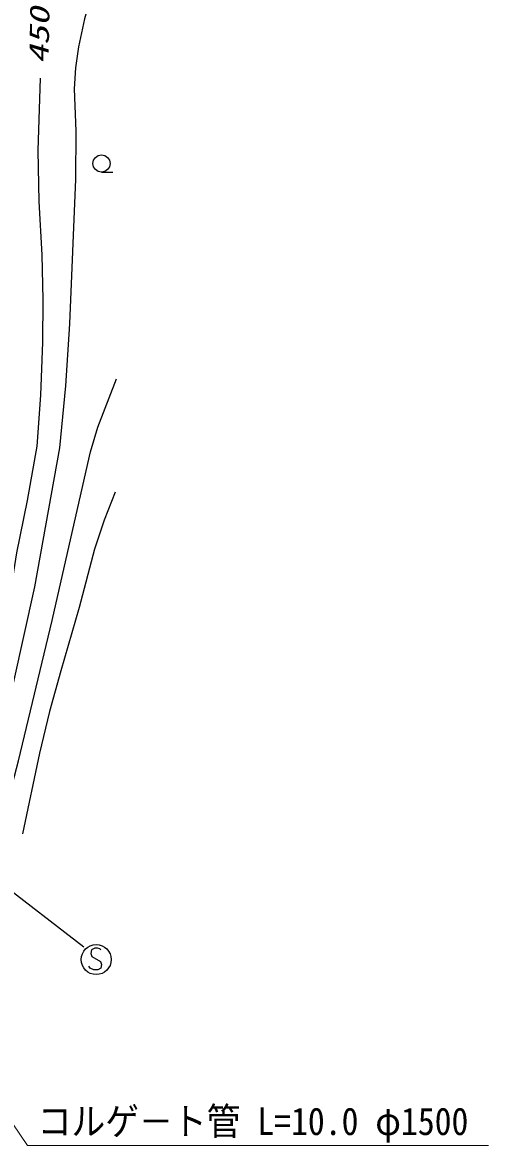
# Model space of a CAD drawing. Units: millimetres, scale not verified. Extents: x 40000 to 680000, y 20000 to 380000.
# Drawn here: x 510484 to 541510, y 241128 to 315860 of the extents above; entities that cross this region are included whole.
import ezdxf
from ezdxf.enums import TextEntityAlignment as Align

# ---------------------------------------------------------------- set-up
doc = ezdxf.new("R2010")
doc.units = ezdxf.units.MM
doc.header["$LTSCALE"] = 1000
for name, color, linetype, lineweight in [('M-BGD', 7, 'Continuous', 25), ('M-BGD-EXST', 7, 'Continuous', 25), ('M-STR-HTXT', 7, 'Continuous', 13)]:
    doc.layers.add(name, color=color, linetype=linetype, lineweight=lineweight)
doc.styles.add('ＭＳ ゴシック', font='')
doc.styles.get('ＭＳ ゴシック').set_extended_font_data('MS Gothic')

msp = doc.modelspace()

# ---------------------------------------------------------------- linework, layer by layer
at = {"layer": 'M-BGD'}
msp.add_line((515746, 305905), (516496, 305905), dxfattribs=at)
for points in [[(515140, 318027), (514613, 316097), (514215, 314242), (514025, 312851), (513937, 311453), (514027, 308618), (514020, 305440), (513626, 295809), (513346, 291687), (512960, 287556), (511288, 278298), (509171, 268784), (508183, 264389), (507123, 260148), (506002, 256354)], [(504235, 254570), (505047, 256829), (505815, 259291), (508107, 268684), (508679, 271244), (509178, 273948), (509595, 277323), (510100, 280576), (510826, 284045), (511466, 287673), (511704, 291066), (511845, 294575), (511870, 297397), (511793, 300397), (511601, 303939), (511527, 307344), (511688, 312143)], [(507726, 257303), (510216, 266736), (512457, 276061), (514615, 285526), (515012, 287283), (515498, 288933), (516735, 292156)], [(516648, 284613), (515916, 282750), (515277, 280814), (514251, 276922), (513034, 272717), (512287, 270019), (511626, 267229), (510485, 261872)]]:
    msp.add_lwpolyline(points, dxfattribs=at)
msp.add_circle((515746, 306475), 570, dxfattribs=at)
at = {"layer": 'M-BGD-EXST'}
for p, q in [((514563, 254328), (499546, 265917)), ((515071, 254141), (515031, 253901)), ((515311, 254261), (515071, 254141)), ((515471, 254261), (515311, 254261)), ((515631, 254221), (515471, 254261)), ((515711, 254141), (515631, 254221)), ((515031, 253901), (515111, 253701)), ((515111, 253701), (515671, 253381)), ((515671, 253381), (515751, 253181)), ((514991, 252941), (514911, 253061)), ((515231, 252821), (514991, 252941)), ((515511, 252821), (515231, 252821)), ((515711, 252941), (515511, 252821)), ((515751, 253181), (515711, 252941))]:
    msp.add_line(p, q, dxfattribs=at)
msp.add_circle((515391, 253501), 1000, dxfattribs=at)
at = {"layer": 'M-STR-HTXT'}
for p, q in [((496859, 261632), (510827, 241128)), ((510827, 241128), (541510, 241128))]:
    msp.add_line(p, q, dxfattribs=at)

# ---------------------------------------------------------------- texts
at = {"layer": 'M-BGD', "style": 'ＭＳ ゴシック', "oblique": 15, "width": 1.4}
msp.add_text('450', height=1320, rotation=88.9, dxfattribs=at).set_placement((512611, 313095), align=Align.BOTTOM_LEFT)
at = {"layer": 'M-STR-HTXT', "style": 'ＭＳ ゴシック', "width": 0.9}
msp.add_text('コルゲ－ト管 L=10.0 φ1500', height=1833, dxfattribs=at).set_placement((511494, 241277), align=Align.BOTTOM_LEFT)

doc.saveas('drawing.dxf')
